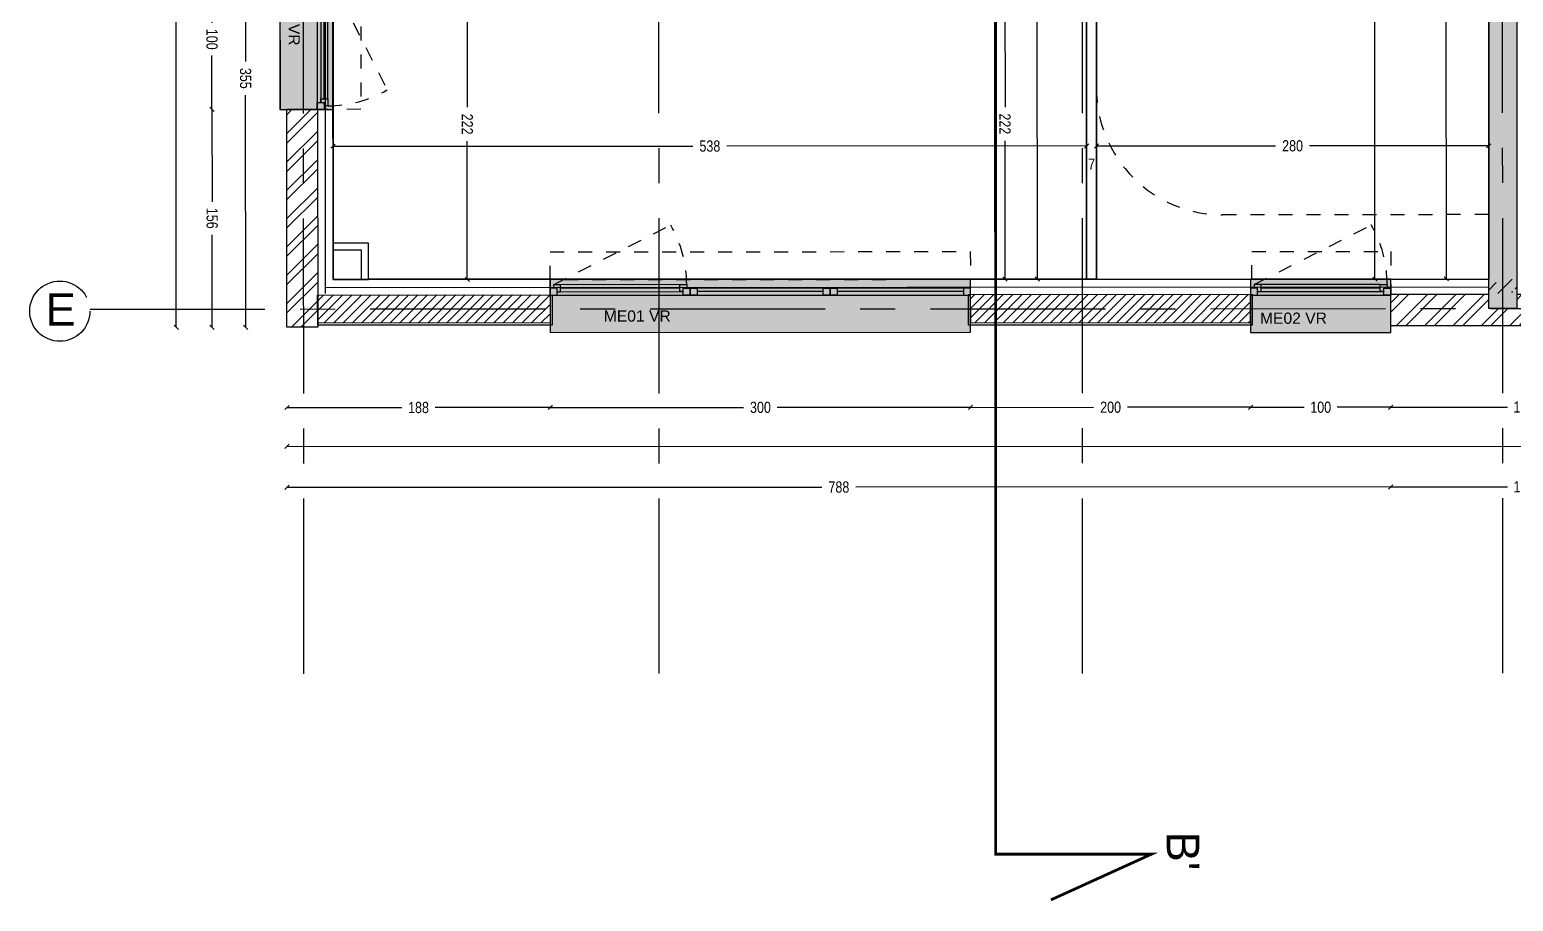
# Model space of a CAD drawing. Header units: millimetres. Extents: x -11.2 to 20.6, y -11.4 to 6.8.
# Drawn here: x -10.51 to 0.08, y -11.4 to -5.18 of the extents above; entities that cross this region are included whole.
import ezdxf

# ---------------------------------------------------------------- set-up
doc = ezdxf.new("R2010")
doc.units = ezdxf.units.MM
for name, pattern in [('0.0.1_Plan masse$0$cartouche PRO tranche 1$0${ Batten }', [0]), ('AXESx2', [4, 2.5, -0.5, 0.5, -0.5]), ('CACHE', [0.375, 0.25, -0.125]), ('INTERROMPU', [0.75, 0.5, -0.25])]:
    doc.linetypes.add(name, pattern=pattern)
doc.layers.get('Defpoints').update_dxf_attribs({"color": 1})
for name, color, linetype in [('01_AH_Coupes', 195, 'AXESx2'), ("02_AH_Files d'axes", 147, 'AXESx2'), ('02_AH_Structure Béton', 10, 'Continuous'), ('02_AH_Structure Béton_H', 11, 'Continuous'), ('02_AH_Structure Maçonnée', 230, 'Continuous'), ('02_AH_Structure Maçonnée_H', 231, 'Continuous'), ('03_AH_Menuiseries Ext', 3, 'Continuous'), ('04_AH_Cloisons', 150, 'Continuous'), ('04_AH_Isolation', 2, 'Continuous'), ('04_AH_Isolation_H', 2, 'Continuous'), ('07_AH_Côtes 50e', 7, 'Continuous'), ('07_AH_Perso-Symboles-...', 8, 'Continuous')]:
    doc.layers.add(name, color=color, linetype=linetype)
doc.layers.add('07_AH_SHAB', color=130, linetype='Continuous', plot=False)
doc.layers.add('10_AH_PANTONE BLANC', color=7, linetype='Continuous', lineweight=0, true_color=0xffffff)
doc.styles.add('ARIAL', font='arial.ttf', dxfattribs={"width": 0.8})
doc.styles.add('Texte 1000', font='arial.ttf', dxfattribs={"height": 1.5})
doc.styles.add('Texte 50', font='arial.ttf', dxfattribs={"height": 0.075})
doc.dimstyles.new('B+B_50', dxfattribs={"dimscale": 0, "dimtxt": 0.08, "dimasz": 0.03, "dimexe": 0.015, "dimexo": 0.03, "dimgap": 0.05, "dimtad": 0, "dimdec": 0, "dimlfac": 100, "dimdsep": 46, "dimtxsty": 'ARIAL', "dimblk": 'OBLIQUE', "dimcen": 0, "dimse1": 1, "dimse2": 1, "dimadec": 0, "dimazin": 0, "dimtp": 5, "dimtm": 2, "dimtfac": 1, "dimtdec": 0, "dimtofl": 0, "dimtmove": 2, "dimatfit": 3, "dimldrblk": 'OBLIQUE', "dimfxl": 1, "dimtolj": 1, "dimarcsym": 0})
pattern_1 = [(45.0186991, (-4278.322744, -90.391835), (0.03363566, 0.1234895056), [0.15875, -0.03175, 0, -0.03175])]
pattern_2 = [(45.018699, (-4278.32274, -90.39183), (-0.1010608476, 0.1009949044), []), (45.018699, (-4278.25539, -90.39181), (-0.1010608476, 0.1009949044), [])]
pattern_3 = [(45.0186991, (-4278.322744, -90.391835), (-0.0336869492, 0.0336649681), [])]

# ---------------------------------------------------------------- blocks, each defined once
blk = doc.blocks.new('_Oblique')
at = {"color": 0, "linetype": 'ByBlock', "lineweight": -2}
blk.add_line((-0.5, -0.5), (0.5, 0.5), dxfattribs=at)
blk = doc.blocks.new('*D343')
at = {"layer": '07_AH_Côtes 50e', "color": 0, "lineweight": -2, "transparency": 16777216}
for p, q in [((-9.213, -4.748), (-9.213, -5.13)), ((-9.213, -5.748), (-9.213, -5.365))]:
    blk.add_line(p, q, dxfattribs=at)
at = {"layer": 'Defpoints', "color": 0, "transparency": 16777216}
for p in [(-8.798, -4.748), (-9.213, -5.748), (-8.798, -5.748)]:
    blk.add_point(p, dxfattribs=at)
at = {"layer": '07_AH_Côtes 50e', "color": 0, "lineweight": -2, "transparency": 16777216, "xscale": 0.03, "yscale": 0.03, "zscale": 0.03}
for p, rotation in [((-9.213, -4.748), 90.01869913888217), ((-9.213, -5.748), 270.0186991388822)]:
    blk.add_blockref('_Oblique', p, dxfattribs=dict(at, rotation=rotation))
at = {"layer": '07_AH_Côtes 50e', "color": 0, "transparency": 16777216, "insert": (-9.213, -5.248), "char_height": 0.08, "attachment_point": 5, "rotation": 270.0187, "style": 'ARIAL'}
blk.add_mtext('\\A1;100', dxfattribs=at)
blk = doc.blocks.new('*D344')
at = {"layer": '07_AH_Côtes 50e', "color": 0, "lineweight": -2, "transparency": 16777216}
for p, q in [((-9.213, -5.748), (-9.212, -6.408)), ((-9.212, -7.304), (-9.212, -6.644))]:
    blk.add_line(p, q, dxfattribs=at)
at = {"layer": 'Defpoints', "color": 0, "transparency": 16777216}
for p in [(-8.798, -5.748), (-9.212, -7.304), (-8.677, -7.304)]:
    blk.add_point(p, dxfattribs=at)
at = {"layer": '07_AH_Côtes 50e', "color": 0, "lineweight": -2, "transparency": 16777216, "xscale": 0.03, "yscale": 0.03, "zscale": 0.03}
for p, rotation in [((-9.213, -5.748), 90.01869913888217), ((-9.212, -7.304), 270.0186991388822)]:
    blk.add_blockref('_Oblique', p, dxfattribs=dict(at, rotation=rotation))
at = {"layer": '07_AH_Côtes 50e', "color": 0, "transparency": 16777216, "insert": (-9.212, -6.526), "char_height": 0.08, "attachment_point": 5, "rotation": 270.0187, "style": 'ARIAL'}
blk.add_mtext('\\A1;156', dxfattribs=at)
blk = doc.blocks.new('*D345')
at = {"layer": '07_AH_Côtes 50e', "color": 0, "lineweight": -2, "transparency": 16777216}
for p, q in [((-9.471, 4.523), (-9.469, -1.248)), ((-9.467, -7.304), (-9.469, -1.533))]:
    blk.add_line(p, q, dxfattribs=at)
at = {"layer": 'Defpoints', "color": 0, "transparency": 16777216}
for p in [(-9.471, 4.523), (-8.681, 4.523), (-8.677, -7.304)]:
    blk.add_point(p, dxfattribs=at)
at = {"layer": '07_AH_Côtes 50e', "color": 0, "lineweight": -2, "transparency": 16777216, "xscale": 0.03, "yscale": 0.03, "zscale": 0.03}
for p, rotation in [((-9.471, 4.523), 90.01869913888217), ((-9.467, -7.304), 270.0186991388822)]:
    blk.add_blockref('_Oblique', p, dxfattribs=dict(at, rotation=rotation))
at = {"layer": '07_AH_Côtes 50e', "color": 0, "transparency": 16777216, "insert": (-9.469, -1.391), "char_height": 0.08, "attachment_point": 5, "rotation": 270.0187, "style": 'ARIAL'}
blk.add_mtext('\\A1;1183', dxfattribs=at)
blk = doc.blocks.new('*D346')
at = {"layer": '07_AH_Côtes 50e', "color": 0, "lineweight": -2, "transparency": 16777216}
for p, q in [((-6.797, -7.877), (-5.418, -7.876)), ((-3.797, -7.876), (-5.177, -7.876))]:
    blk.add_line(p, q, dxfattribs=at)
at = {"layer": 'Defpoints', "color": 0, "transparency": 16777216}
for p in [(-6.798, -7.413), (-3.798, -7.442), (-3.797, -7.876)]:
    blk.add_point(p, dxfattribs=at)
at = {"layer": '07_AH_Côtes 50e', "color": 0, "lineweight": -2, "transparency": 16777216, "xscale": 0.03, "yscale": 0.03, "zscale": 0.03}
for p, rotation in [((-6.797, -7.877), 180.0186991388701), ((-3.797, -7.876), 0.01869913887016166)]:
    blk.add_blockref('_Oblique', p, dxfattribs=dict(at, rotation=rotation))
at = {"layer": '07_AH_Côtes 50e', "color": 0, "transparency": 16777216, "insert": (-5.297, -7.876), "char_height": 0.08, "attachment_point": 5, "rotation": 0.0187, "style": 'ARIAL'}
blk.add_mtext('\\A1;300', dxfattribs=at)
blk = doc.blocks.new('*D347')
at = {"layer": '07_AH_Côtes 50e', "color": 0, "lineweight": -2, "transparency": 16777216}
for p, q in [((-3.797, -7.876), (-2.919, -7.875)), ((-1.797, -7.875), (-2.676, -7.875))]:
    blk.add_line(p, q, dxfattribs=at)
at = {"layer": 'Defpoints', "color": 0, "transparency": 16777216}
for p in [(-3.798, -7.442), (-1.798, -7.44), (-1.797, -7.875)]:
    blk.add_point(p, dxfattribs=at)
at = {"layer": '07_AH_Côtes 50e', "color": 0, "lineweight": -2, "transparency": 16777216, "xscale": 0.03, "yscale": 0.03, "zscale": 0.03}
for p, rotation in [((-3.797, -7.876), 180.0186991388701), ((-1.797, -7.875), 0.01869913887016166)]:
    blk.add_blockref('_Oblique', p, dxfattribs=dict(at, rotation=rotation))
at = {"layer": '07_AH_Côtes 50e', "color": 0, "transparency": 16777216, "insert": (-2.797, -7.875), "char_height": 0.08, "attachment_point": 5, "rotation": 0.0187, "style": 'ARIAL'}
blk.add_mtext('\\A1;200', dxfattribs=at)
blk = doc.blocks.new('*D348')
at = {"layer": '07_AH_Côtes 50e', "color": 0, "lineweight": -2, "transparency": 16777216}
for p, q in [((-1.797, -7.875), (-1.415, -7.875)), ((-0.797, -7.875), (-1.18, -7.875))]:
    blk.add_line(p, q, dxfattribs=at)
at = {"layer": 'Defpoints', "color": 0, "transparency": 16777216}
for p in [(-1.798, -7.44), (-0.798, -7.44), (-0.797, -7.875)]:
    blk.add_point(p, dxfattribs=at)
at = {"layer": '07_AH_Côtes 50e', "color": 0, "lineweight": -2, "transparency": 16777216, "xscale": 0.03, "yscale": 0.03, "zscale": 0.03}
for p, rotation in [((-1.797, -7.875), 180.0186991388701), ((-0.797, -7.875), 0.01869913887016166)]:
    blk.add_blockref('_Oblique', p, dxfattribs=dict(at, rotation=rotation))
at = {"layer": '07_AH_Côtes 50e', "color": 0, "transparency": 16777216, "insert": (-1.297, -7.875), "char_height": 0.08, "attachment_point": 5, "rotation": 0.0187, "style": 'ARIAL'}
blk.add_mtext('\\A1;100', dxfattribs=at)
blk = doc.blocks.new('*D349')
at = {"layer": '07_AH_Côtes 50e', "color": 0, "lineweight": -2, "transparency": 16777216}
for p, q in [((-0.797, -7.875), (0.036, -7.874)), ((1.104, -7.874), (0.271, -7.874))]:
    blk.add_line(p, q, dxfattribs=at)
at = {"layer": 'Defpoints', "color": 0, "transparency": 16777216}
for p in [(1.1, 4.646), (-0.798, -7.44), (1.104, -7.874)]:
    blk.add_point(p, dxfattribs=at)
at = {"layer": '07_AH_Côtes 50e', "color": 0, "lineweight": -2, "transparency": 16777216, "xscale": 0.03, "yscale": 0.03, "zscale": 0.03}
for p, rotation in [((-0.797, -7.875), 180.0186991388701), ((1.104, -7.874), 0.01869913887016166)]:
    blk.add_blockref('_Oblique', p, dxfattribs=dict(at, rotation=rotation))
at = {"layer": '07_AH_Côtes 50e', "color": 0, "transparency": 16777216, "insert": (0.153, -7.874), "char_height": 0.08, "attachment_point": 5, "rotation": 0.0187, "style": 'ARIAL'}
blk.add_mtext('\\A1;190', dxfattribs=at)
blk = doc.blocks.new('*D379')
at = {"layer": '07_AH_Côtes 50e', "color": 0, "lineweight": -2, "transparency": 16777216}
for p, q in [((-8.677, -8.154), (5.07, -8.15)), ((19.11, -8.145), (5.363, -8.149))]:
    blk.add_line(p, q, dxfattribs=at)
at = {"layer": 'Defpoints', "color": 0, "transparency": 16777216}
for p in [(-8.677, -7.304), (19.11, -7.285), (-8.677, -8.154)]:
    blk.add_point(p, dxfattribs=at)
at = {"layer": '07_AH_Côtes 50e', "color": 0, "lineweight": -2, "transparency": 16777216, "xscale": 0.03, "yscale": 0.03, "zscale": 0.03}
for p, rotation in [((-8.677, -8.154), 180.0186991388701), ((19.11, -8.145), 0.01869913887019514)]:
    blk.add_blockref('_Oblique', p, dxfattribs=dict(at, rotation=rotation))
at = {"layer": '07_AH_Côtes 50e', "color": 0, "transparency": 16777216, "insert": (5.216, -8.15), "char_height": 0.08, "attachment_point": 5, "rotation": 0.0187, "style": 'ARIAL'}
blk.add_mtext('\\A1;2779', dxfattribs=at)
blk = doc.blocks.new('*D496')
at = {"layer": '07_AH_Côtes 50e', "color": 0, "lineweight": -2, "transparency": 16777216}
for p, q in [((-0.912, -0.485), (-0.911, -3.602)), ((-0.91, -6.961), (-0.911, -3.844))]:
    blk.add_line(p, q, dxfattribs=at)
at = {"layer": 'Defpoints', "color": 0, "transparency": 16777216}
for p in [(8.602, -0.482), (-0.91, -6.961), (-0.098, -6.961)]:
    blk.add_point(p, dxfattribs=at)
at = {"layer": '07_AH_Côtes 50e', "color": 0, "lineweight": -2, "transparency": 16777216, "xscale": 0.03, "yscale": 0.03, "zscale": 0.03}
for p, rotation in [((-0.912, -0.485), 90.01869913888217), ((-0.91, -6.961), 270.0186991388822)]:
    blk.add_blockref('_Oblique', p, dxfattribs=dict(at, rotation=rotation))
at = {"layer": '07_AH_Côtes 50e', "color": 0, "transparency": 16777216, "insert": (-0.911, -3.723), "char_height": 0.08, "attachment_point": 5, "rotation": 270.0187, "style": 'ARIAL'}
blk.add_mtext('\\A1;648', dxfattribs=at)
blk = doc.blocks.new('ME02C')
at = {"layer": '10_AH_PANTONE BLANC'}
h = blk.add_hatch(color=256, dxfattribs=at)
h.dxf.hatch_style = 1
h.paths.add_polyline_path([(4290.408, 77.43), (4289.408, 77.43), (4289.408, 77.809), (4290.408, 77.809)])
at = {"ltscale": 0.1}
for p, q in [((4290.333, 77.771), (4289.483, 77.771)), ((4290.333, 77.746), (4289.483, 77.746)), ((4290.37, 77.746), (4290.358, 77.746)), ((4290.408, 77.771), (4290.408, 77.746)), ((4290.408, 77.746), (4290.408, 77.746))]:
    blk.add_line(p, q, dxfattribs=at)
at = {"color": 251}
blk.add_line((4289.458, 77.696), (4290.408, 77.696), dxfattribs=at)
at = {"color": 251, "linetype": 'CACHE', "ltscale": 0.3, "flags": 128}
blk.add_lwpolyline([(4289.433, 77.771), (4290.269, 78.196)], dxfattribs=at)
at = {"color": 251, "linetype": 'CACHE', "ltscale": 0.3}
blk.add_lwpolyline([(4290.408, 77.809), (4289.416, 77.809), (4289.416, 78.007), (4290.408, 78.007)], close=True, dxfattribs=at)
at = {"ltscale": 0.1}
for points in [[(4290.408, 77.809), (4289.408, 77.809), (4289.408, 77.43), (4290.408, 77.43)], [(4289.458, 77.746), (4289.408, 77.746), (4289.408, 77.696), (4289.458, 77.696)], [(4289.458, 77.696), (4289.458, 77.746), (4289.408, 77.746), (4289.408, 77.696)], [(4290.358, 77.696), (4290.358, 77.746), (4290.408, 77.746), (4290.408, 77.696)]]:
    blk.add_lwpolyline(points, close=True, dxfattribs=at)
blk.add_lwpolyline([(4289.408, 77.43), (4290.408, 77.429), (4290.408, 77.809), (4289.408, 77.809)], close=True)
for points in [[(4289.458, 77.721), (4289.483, 77.721), (4289.483, 77.771), (4289.433, 77.771), (4289.433, 77.746)], [(4290.358, 77.721), (4290.333, 77.721), (4290.333, 77.771), (4290.383, 77.771), (4290.383, 77.746)], [(4290.37, 77.746), (4290.358, 77.746)], [(4289.458, 77.721), (4290.358, 77.721)]]:
    blk.add_lwpolyline(points, dxfattribs=at)
at = {"color": 251, "linetype": 'CACHE', "ltscale": 0.3}
blk.add_arc((4289.533, 77.771), 0.85, 360, 30, dxfattribs=at)
at = {"insert": (4289.475, 77.571), "char_height": 0.08, "attachment_point": 1, "style": 'Texte 1000'}
blk.add_mtext_dynamic_manual_height_columns('ME02 VR', width=1.45949, gutter_width=7.5, heights=[0], dxfattribs=at)
blk = doc.blocks.new('ME01G')
at = {"layer": '10_AH_PANTONE BLANC'}
h = blk.add_hatch(color=256, dxfattribs=at)
h.dxf.hatch_style = 1
h.paths.add_polyline_path([(4271.552, 76.998), (4274.552, 76.998), (4274.552, 77.374), (4271.552, 77.374)])
for p, q in [((4271.552, 77.256), (4271.552, 77.374)), ((4271.552, 77.256), (4271.552, 77.374)), ((4272.527, 77.339), (4271.627, 77.339)), ((4274.552, 77.256), (4274.552, 77.374)), ((4271.602, 77.264), (4273.302, 77.264))]:
    blk.add_line(p, q)
at = {"ltscale": 0.1}
for p, q in [((4272.477, 77.314), (4271.627, 77.314)), ((4272.515, 77.314), (4272.502, 77.314)), ((4272.552, 77.314), (4272.552, 77.314))]:
    blk.add_line(p, q, dxfattribs=at)
at = {"color": 251, "linetype": 'CACHE', "ltscale": 0.3, "flags": 128}
blk.add_lwpolyline([(4271.577, 77.339), (4272.413, 77.764)], dxfattribs=at)
at = {"color": 251, "linetype": 'CACHE', "ltscale": 0.3}
blk.add_lwpolyline([(4274.552, 77.374), (4271.552, 77.374), (4271.552, 77.574), (4274.552, 77.574)], close=True, dxfattribs=at)
at = {"ltscale": 0.1}
blk.add_lwpolyline([(4274.552, 77.374), (4271.552, 77.374), (4271.552, 76.998), (4274.552, 76.998)], close=True, dxfattribs=at)
for points in [[(4271.602, 77.289), (4271.627, 77.289), (4271.627, 77.339), (4271.577, 77.339), (4271.577, 77.314)], [(4272.502, 77.289), (4272.477, 77.289), (4272.477, 77.339), (4272.527, 77.339), (4272.527, 77.314)], [(4271.602, 77.289), (4272.502, 77.289)], [(4272.477, 77.314), (4272.47, 77.314)]]:
    blk.add_lwpolyline(points, dxfattribs=at)
for points in [[(4271.602, 77.314), (4271.552, 77.314), (4271.552, 77.264), (4271.602, 77.264)], [(4271.602, 77.264), (4271.602, 77.314), (4271.552, 77.314), (4271.552, 77.264)], [(4272.502, 77.264), (4272.502, 77.314), (4272.552, 77.314), (4272.552, 77.264)], [(4272.552, 77.264), (4272.552, 77.314), (4272.602, 77.314), (4272.602, 77.264)], [(4273.502, 77.264), (4273.502, 77.314), (4273.552, 77.314), (4273.552, 77.264)], [(4273.552, 77.264), (4273.552, 77.314), (4273.602, 77.314), (4273.602, 77.264)], [(4274.552, 77.314), (4274.502, 77.314), (4274.502, 77.264), (4274.552, 77.264)]]:
    blk.add_lwpolyline(points, close=True)
for points in [[(4274.502, 77.314), (4272.602, 77.314)], [(4273.502, 77.289), (4272.602, 77.289)], [(4272.602, 77.264), (4274.502, 77.264)], [(4274.502, 77.289), (4273.602, 77.289)]]:
    blk.add_lwpolyline(points)
at = {"color": 251, "linetype": 'CACHE', "ltscale": 0.3}
blk.add_arc((4271.677, 77.339), 0.85, 359.9999, 29.9999, dxfattribs=at)
at = {"layer": '10_AH_PANTONE BLANC'}
blk.add_lwpolyline([(4271.552, 76.998), (4274.552, 76.998), (4274.552, 77.374), (4271.552, 77.374)], close=True, dxfattribs=at)
at = {"insert": (4272.413, 77.155), "char_height": 0.08, "attachment_point": 3, "style": 'Texte 1000'}
blk.add_mtext_dynamic_manual_height_columns('ME01 VR', width=0.589, gutter_width=7.5, heights=[0], dxfattribs=at)
blk = doc.blocks.new('*D414')
at = {"layer": '07_AH_Côtes 50e', "color": 0, "lineweight": -2, "transparency": 16777216}
for p, q in [((-8.973, -3.75), (-8.973, -5.406)), ((-8.972, -7.304), (-8.973, -5.648))]:
    blk.add_line(p, q, dxfattribs=at)
at = {"layer": 'Defpoints', "color": 0, "transparency": 16777216}
for p in [(-8.973, -3.75), (-8.799, -3.75), (-8.677, -7.304)]:
    blk.add_point(p, dxfattribs=at)
at = {"layer": '07_AH_Côtes 50e', "color": 0, "lineweight": -2, "transparency": 16777216, "xscale": 0.03, "yscale": 0.03, "zscale": 0.03}
for p, rotation in [((-8.973, -3.75), 90.01869913888217), ((-8.972, -7.304), 270.0186991388822)]:
    blk.add_blockref('_Oblique', p, dxfattribs=dict(at, rotation=rotation))
at = {"layer": '07_AH_Côtes 50e', "color": 0, "transparency": 16777216, "insert": (-8.973, -5.527), "char_height": 0.08, "attachment_point": 5, "rotation": 270.0187, "style": 'ARIAL'}
blk.add_mtext('\\A1;355', dxfattribs=at)
blk = doc.blocks.new('*D419')
at = {"layer": '07_AH_Côtes 50e', "color": 0, "lineweight": -2, "transparency": 16777216}
for p, q in [((-8.677, -7.877), (-7.856, -7.877)), ((-6.798, -7.877), (-7.62, -7.877))]:
    blk.add_line(p, q, dxfattribs=at)
at = {"layer": 'Defpoints', "color": 0, "transparency": 16777216}
for p in [(-8.677, -7.304), (-6.798, -7.444), (-8.677, -7.877)]:
    blk.add_point(p, dxfattribs=at)
at = {"layer": '07_AH_Côtes 50e', "color": 0, "lineweight": -2, "transparency": 16777216, "xscale": 0.03, "yscale": 0.03, "zscale": 0.03}
for p, rotation in [((-8.677, -7.877), 180.0186991388701), ((-6.798, -7.877), 0.01869913887019514)]:
    blk.add_blockref('_Oblique', p, dxfattribs=dict(at, rotation=rotation))
at = {"layer": '07_AH_Côtes 50e', "color": 0, "transparency": 16777216, "insert": (-7.738, -7.877), "char_height": 0.08, "attachment_point": 5, "rotation": 0.0187, "style": 'ARIAL'}
blk.add_mtext('\\A1;188', dxfattribs=at)
blk = doc.blocks.new('*D420')
at = {"layer": '07_AH_Côtes 50e', "color": 0, "lineweight": -2, "transparency": 16777216}
for p, q in [((-8.677, -8.446), (-4.858, -8.445)), ((-0.797, -8.444), (-4.617, -8.445))]:
    blk.add_line(p, q, dxfattribs=at)
at = {"layer": 'Defpoints', "color": 0, "transparency": 16777216}
for p in [(-8.677, -7.304), (-0.798, -7.441), (-0.797, -8.444)]:
    blk.add_point(p, dxfattribs=at)
at = {"layer": '07_AH_Côtes 50e', "color": 0, "lineweight": -2, "transparency": 16777216, "xscale": 0.03, "yscale": 0.03, "zscale": 0.03}
for p, rotation in [((-8.677, -8.446), 180.0186991388701), ((-0.797, -8.444), 0.01869913887016166)]:
    blk.add_blockref('_Oblique', p, dxfattribs=dict(at, rotation=rotation))
at = {"layer": '07_AH_Côtes 50e', "color": 0, "transparency": 16777216, "insert": (-4.737, -8.445), "char_height": 0.08, "attachment_point": 5, "rotation": 0.0187, "style": 'ARIAL'}
blk.add_mtext('\\A1;788', dxfattribs=at)
blk = doc.blocks.new('*D421')
at = {"layer": '07_AH_Côtes 50e', "color": 0, "lineweight": -2, "transparency": 16777216}
for p, q in [((-0.797, -8.444), (0.036, -8.444)), ((1.104, -8.443), (0.271, -8.443))]:
    blk.add_line(p, q, dxfattribs=at)
at = {"layer": 'Defpoints', "color": 0, "transparency": 16777216}
for p in [(-0.798, -7.441), (1.104, -7.441), (1.104, -8.443)]:
    blk.add_point(p, dxfattribs=at)
at = {"layer": '07_AH_Côtes 50e', "color": 0, "lineweight": -2, "transparency": 16777216, "xscale": 0.03, "yscale": 0.03, "zscale": 0.03}
for p, rotation in [((-0.797, -8.444), 180.0186991388701), ((1.104, -8.443), 0.01869913887016166)]:
    blk.add_blockref('_Oblique', p, dxfattribs=dict(at, rotation=rotation))
at = {"layer": '07_AH_Côtes 50e', "color": 0, "transparency": 16777216, "insert": (0.153, -8.443), "char_height": 0.08, "attachment_point": 5, "rotation": 0.0187, "style": 'ARIAL'}
blk.add_mtext('\\A1;190', dxfattribs=at)
blk = doc.blocks.new('*D444')
at = {"layer": '07_AH_Côtes 50e', "color": 0, "lineweight": -2, "transparency": 16777216}
for p, q in [((-2.898, -6.01), (-1.619, -6.009)), ((-0.098, -6.009), (-1.377, -6.009))]:
    blk.add_line(p, q, dxfattribs=at)
at = {"layer": 'Defpoints', "color": 0, "transparency": 16777216}
for p in [(-2.898, -6.01), (-2.898, -6.176), (-0.098, -6.175)]:
    blk.add_point(p, dxfattribs=at)
at = {"layer": '07_AH_Côtes 50e', "color": 0, "lineweight": -2, "transparency": 16777216, "xscale": 0.03, "yscale": 0.03, "zscale": 0.03}
for p, rotation in [((-2.898, -6.01), 180.0186991388701), ((-0.098, -6.009), 0.01869913887019514)]:
    blk.add_blockref('_Oblique', p, dxfattribs=dict(at, rotation=rotation))
at = {"layer": '07_AH_Côtes 50e', "color": 0, "transparency": 16777216, "insert": (-1.498, -6.009), "char_height": 0.08, "attachment_point": 5, "rotation": 0.0187, "style": 'ARIAL'}
blk.add_mtext('\\A1;280', dxfattribs=at)
blk = doc.blocks.new('*D445')
at = {"layer": 'Defpoints', "color": 0, "transparency": 16777216}
for p in [(-2.968, -5.852), (-2.968, -6.01), (-2.898, -6.176)]:
    blk.add_point(p, dxfattribs=at)
at = {"layer": '07_AH_Côtes 50e', "color": 0, "transparency": 16777216, "insert": (-2.933, -6.14), "char_height": 0.08, "attachment_point": 5, "rotation": 0.0187, "style": 'ARIAL'}
blk.add_mtext('\\A1;7', dxfattribs=at)
blk = doc.blocks.new('*D359')
at = {"layer": '07_AH_Côtes 50e', "color": 0, "lineweight": -2, "transparency": 16777216}
for p, q in [((-8.348, -6.011), (-5.779, -6.011)), ((-2.968, -6.01), (-5.537, -6.011))]:
    blk.add_line(p, q, dxfattribs=at)
at = {"layer": 'Defpoints', "color": 0, "transparency": 16777216}
for p in [(-8.348, -5.746), (-2.968, -5.852), (-8.348, -6.011)]:
    blk.add_point(p, dxfattribs=at)
at = {"layer": '07_AH_Côtes 50e', "color": 0, "lineweight": -2, "transparency": 16777216, "xscale": 0.03, "yscale": 0.03, "zscale": 0.03}
for p, rotation in [((-8.348, -6.011), 180.0186991388701), ((-2.968, -6.01), 0.01869913887019514)]:
    blk.add_blockref('_Oblique', p, dxfattribs=dict(at, rotation=rotation))
at = {"layer": '07_AH_Côtes 50e', "color": 0, "transparency": 16777216, "insert": (-5.658, -6.011), "char_height": 0.08, "attachment_point": 5, "rotation": 0.0187, "style": 'ARIAL'}
blk.add_mtext('\\A1;538', dxfattribs=at)
blk = doc.blocks.new('*D362')
at = {"layer": '07_AH_Côtes 50e', "color": 0, "lineweight": -2, "transparency": 16777216}
for p, q in [((-0.402, -2.155), (-0.401, -4.434)), ((-0.4, -6.958), (-0.401, -4.678))]:
    blk.add_line(p, q, dxfattribs=at)
at = {"layer": 'Defpoints', "color": 0, "transparency": 16777216}
for p in [(-0.402, -2.155), (-0.798, -6.958), (-0.4, -6.958)]:
    blk.add_point(p, dxfattribs=at)
at = {"layer": '07_AH_Côtes 50e', "color": 0, "lineweight": -2, "transparency": 16777216, "xscale": 0.03, "yscale": 0.03, "zscale": 0.03}
for p, rotation in [((-0.402, -2.155), 90.01869913888217), ((-0.4, -6.958), 270.0186991388822)]:
    blk.add_blockref('_Oblique', p, dxfattribs=dict(at, rotation=rotation))
at = {"layer": '07_AH_Côtes 50e', "color": 0, "transparency": 16777216, "insert": (-0.401, -4.556), "char_height": 0.08, "attachment_point": 5, "rotation": 270.0187, "style": 'ARIAL'}
blk.add_mtext('\\A1;480', dxfattribs=at)
blk = doc.blocks.new('*D368')
at = {"layer": '07_AH_Côtes 50e', "color": 0, "lineweight": -2, "transparency": 16777216}
for p, q in [((-7.391, -4.746), (-7.39, -5.734)), ((-7.39, -6.963), (-7.39, -5.975))]:
    blk.add_line(p, q, dxfattribs=at)
at = {"layer": 'Defpoints', "color": 0, "transparency": 16777216}
for p in [(-7.17, -4.746), (-8.095, -6.964), (-7.39, -6.963)]:
    blk.add_point(p, dxfattribs=at)
at = {"layer": '07_AH_Côtes 50e', "color": 0, "lineweight": -2, "transparency": 16777216, "xscale": 0.03, "yscale": 0.03, "zscale": 0.03}
for p, rotation in [((-7.391, -4.746), 90.01869913888217), ((-7.39, -6.963), 270.0186991388822)]:
    blk.add_blockref('_Oblique', p, dxfattribs=dict(at, rotation=rotation))
at = {"layer": '07_AH_Côtes 50e', "color": 0, "transparency": 16777216, "insert": (-7.39, -5.854), "char_height": 0.08, "attachment_point": 5, "rotation": 270.0187, "style": 'ARIAL'}
blk.add_mtext('\\A1;222', dxfattribs=at)
blk = doc.blocks.new('*D369')
at = {"layer": '07_AH_Côtes 50e', "color": 0, "lineweight": -2, "transparency": 16777216}
for p, q in [((-3.322, -0.887), (-3.321, -3.803)), ((-3.32, -6.96), (-3.321, -4.045))]:
    blk.add_line(p, q, dxfattribs=at)
at = {"layer": 'Defpoints', "color": 0, "transparency": 16777216}
for p in [(-3.322, -0.887), (-2.97, -0.887), (-2.968, -6.96)]:
    blk.add_point(p, dxfattribs=at)
at = {"layer": '07_AH_Côtes 50e', "color": 0, "lineweight": -2, "transparency": 16777216, "xscale": 0.03, "yscale": 0.03, "zscale": 0.03}
for p, rotation in [((-3.322, -0.887), 90.01869913888217), ((-3.32, -6.96), 270.0186991388822)]:
    blk.add_blockref('_Oblique', p, dxfattribs=dict(at, rotation=rotation))
at = {"layer": '07_AH_Côtes 50e', "color": 0, "transparency": 16777216, "insert": (-3.321, -3.924), "char_height": 0.08, "attachment_point": 5, "rotation": 270.0187, "style": 'ARIAL'}
blk.add_mtext('\\A1;607', dxfattribs=at)
blk = doc.blocks.new('*D464')
at = {"layer": '07_AH_Côtes 50e', "color": 0, "lineweight": -2, "transparency": 16777216}
for p, q in [((-3.552, -4.744), (-3.551, -5.732)), ((-3.551, -6.96), (-3.551, -5.973))]:
    blk.add_line(p, q, dxfattribs=at)
at = {"layer": 'Defpoints', "color": 0, "transparency": 16777216}
for p in [(-3.552, -4.744), (-2.968, -4.744), (-2.968, -6.96)]:
    blk.add_point(p, dxfattribs=at)
at = {"layer": '07_AH_Côtes 50e', "color": 0, "lineweight": -2, "transparency": 16777216, "xscale": 0.03, "yscale": 0.03, "zscale": 0.03}
for p, rotation in [((-3.552, -4.744), 90.01869913888217), ((-3.551, -6.96), 270.0186991388822)]:
    blk.add_blockref('_Oblique', p, dxfattribs=dict(at, rotation=rotation))
at = {"layer": '07_AH_Côtes 50e', "color": 0, "transparency": 16777216, "insert": (-3.551, -5.852), "char_height": 0.08, "attachment_point": 5, "rotation": 270.0187, "style": 'ARIAL'}
blk.add_mtext('\\A1;222', dxfattribs=at)

msp = doc.modelspace()

# ---------------------------------------------------------------- hatches: boundary and pattern name
at = {"layer": '02_AH_Structure Béton_H'}
h = msp.add_hatch(dxfattribs=at)
h.set_pattern_fill('ANSI36', color=256, scale=0.02, angle=0.0187)
h.set_pattern_definition(pattern_1)
edge = h.paths.add_edge_path()
edge.add_line((0.1, -0.5), (0.102, -7.171))
edge.add_line((0.102, -7.171), (-0.098, -7.171))
edge.add_line((-0.098, -7.171), (-0.101, 4.406))
edge.add_line((-0.101, 4.406), (0.099, 4.406))
edge.add_line((0.099, 4.406), (0.1, -0.3))
h = msp.add_hatch(dxfattribs=at)
h.set_pattern_fill('ANSI36', color=256, scale=0.02, angle=0.0187)
h.set_pattern_definition(pattern_1)
h.paths.add_polyline_path([(0.102, -6.961), (-0.098, -6.961), (-0.098, -7.071), (0.102, -7.071)])
at = {"layer": '02_AH_Structure Maçonnée_H'}
h = msp.add_hatch(dxfattribs=at)
h.set_pattern_fill('ANSI32', color=256, scale=0.015, angle=0.0187)
h.set_pattern_definition(pattern_2)
h.paths.add_polyline_path([(-8.457, -7.304), (-8.677, -7.304), (-8.678, -5.748), (-8.458, -5.748)])
h = msp.add_hatch(dxfattribs=at)
h.set_pattern_fill('ANSI31', color=256, scale=0.015, angle=0.0187)
h.set_pattern_definition(pattern_3)
h.paths.add_polyline_path([(-6.798, -7.273), (-8.457, -7.274), (-8.458, -7.074), (-6.799, -7.073)])
h = msp.add_hatch(dxfattribs=at)
h.set_pattern_fill('ANSI31', color=256, scale=0.015, angle=0.0187)
h.set_pattern_definition(pattern_3)
h.paths.add_polyline_path([(-1.798, -7.071), (-3.799, -7.072), (-3.798, -7.272), (-1.798, -7.271)])
h = msp.add_hatch(dxfattribs=at)
h.set_pattern_fill('ANSI32', color=256, scale=0.015, angle=0.0187)
h.set_pattern_definition(pattern_2)
h.paths.add_polyline_path([(0.102, -7.171), (-0.098, -7.171), (-0.098, -7.071), (-0.798, -7.071), (-0.798, -7.291), (1.104, -7.291), (1.104, -7.071), (0.102, -7.071)])

# ---------------------------------------------------------------- linework, layer by layer
at = {"layer": '01_AH_Coupes', "const_width": 0.02}
msp.add_lwpolyline([(-1.981, 6.376), (-1.264, 6.05), (-1.905, 6.05), (-1.903, 1.934), (-3.621, 1.933), (-3.617, -11.065), (-2.506, -11.065), (-3.223, -11.391)], dxfattribs=at)
at = {"layer": "02_AH_Files d'axes", "ltscale": 0.5}
for p, q in [((-8.557, -9.777), (-8.562, 6.327)), ((-6.02, -9.776), (-6.025, 6.328)), ((-2.997, -9.775), (-3.002, 6.329)), ((0.003, -9.774), (-0.002, 6.33)), ((-10.084, -7.174), (20.182, -7.164))]:
    msp.add_line(p, q, dxfattribs=at)
msp.add_circle((-10.299, -7.189), 0.215, dxfattribs=at)
at = {"layer": '02_AH_Structure Béton'}
msp.add_lwpolyline([(0.1, -0.5), (0.102, -7.171), (-0.098, -7.171), (-0.101, 4.406), (0.099, 4.406), (0.1, -0.3)], dxfattribs=at)
at = {"layer": '02_AH_Structure Maçonnée'}
for points in [[(-8.457, -7.304), (-8.677, -7.304), (-8.678, -5.748), (-8.458, -5.748)], [(-6.798, -7.273), (-8.457, -7.274), (-8.458, -7.074), (-6.799, -7.073)], [(-6.783, -7.288), (-8.457, -7.289), (-8.458, -7.074), (-6.784, -7.073)], [(-1.783, -7.071), (-3.814, -7.072), (-3.813, -7.287), (-1.783, -7.286)], [(-1.798, -7.071), (-3.799, -7.072), (-3.798, -7.272), (-1.798, -7.271)]]:
    msp.add_lwpolyline(points, close=True, dxfattribs=at)
msp.add_lwpolyline([(-0.098, -7.071), (-0.798, -7.071), (-0.798, -7.291), (1.104, -7.291), (1.104, -7.071), (0.102, -7.071)], dxfattribs=at)
at = {"layer": '04_AH_Cloisons'}
msp.add_lwpolyline([(-2.969, -4.544), (-2.97, -0.887), (-3.003, -0.887), (-3.003, -0.837), (-2.9, -0.837), (-2.898, -6.96), (-2.968, -6.96), (-2.968, -4.744)], dxfattribs=at)
for points in [[(-8.348, -6.964), (-8.095, -6.964), (-8.095, -6.704), (-8.348, -6.704)], [(-8.348, -6.962), (-8.145, -6.962), (-8.145, -6.754), (-8.348, -6.754)]]:
    msp.add_lwpolyline(points, close=True, dxfattribs=at)
at = {"layer": '04_AH_Isolation'}
for p, q in [((-8.348, -6.964), (-8.351, 4.193)), ((-0.098, -6.961), (-8.348, -6.964))]:
    msp.add_line(p, q, dxfattribs=at)
msp.add_lwpolyline([(-8.348, -4.718), (-8.348, -6.964), (-0.098, -6.961)], dxfattribs=at)
at = {"layer": '04_AH_Isolation_H', "linetype": '0.0.1_Plan masse$0$cartouche PRO tranche 1$0${ Batten }', "ltscale": 0.3}
for p, q in [((-8.403, -7.062), (-8.403, -4.748)), ((-8.403, -7.019), (-0.098, -7.016))]:
    msp.add_line(p, q, dxfattribs=at)
at = {"layer": '07_AH_Perso-Symboles-...', "linetype": 'INTERROMPU', "ltscale": 0.2}
msp.add_lwpolyline([(-0.098, -6.5), (-1.998, -6.501)], dxfattribs=at)
msp.add_arc((-1.998, -5.601), 0.9, 180.0187, 270.0187, dxfattribs=at)
at = {"layer": '07_AH_SHAB'}
for points in [[(-8.348, -6.704), (-8.348, -4.548), (-8.348, -6.704), (-8.349, -2.407), (-7.658, -2.406), (-7.659, -1.716), (-4.232, -1.715), (-4.233, -0.887), (-2.97, -0.887), (-2.969, -4.544), (-3.112, -4.546), (-3.111, -4.744), (-2.968, -4.744), (-2.968, -6.96), (-8.095, -6.96), (-8.095, -6.704)], [(-2.898, -6.962), (-2.9, -0.888), (-2, -0.888), (-1.999, -2.155), (-0.999, -2.155), (-0.999, -2.155), (-0.099, -2.154), (-0.098, -6.961)]]:
    msp.add_lwpolyline(points, close=True, dxfattribs=at)

# ---------------------------------------------------------------- block references
at = {"layer": '03_AH_Menuiseries Ext'}
for name, p, rotation in [('ME02C', (-87.557, 4284.634), 270.0186991388742), ('ME01G', (-4278.325, -85.733), 0.01869913887425992), ('ME02C', (-4291.18, -86.17), 0.01869913887425992)]:
    msp.add_blockref(name, p, dxfattribs=dict(at, rotation=rotation))

# ---------------------------------------------------------------- texts
at = {"layer": '01_AH_Coupes', "insert": (-2.164, -11.181), "char_height": 0.2321, "width": 2.49611, "attachment_point": 3, "rotation": 270.0187, "style": 'Texte 50'}
msp.add_mtext("B'", dxfattribs=at)
at = {"layer": "02_AH_Files d'axes", "ltscale": 0.5, "insert": (-10.185, -7.061), "char_height": 0.232, "width": 2.49611, "attachment_point": 3, "rotation": 0.0187, "style": 'Texte 50'}
msp.add_mtext('E', dxfattribs=at)

# ---------------------------------------------------------------- dimensions: what is measured, and where the dimension line sits
at = {"layer": '07_AH_Côtes 50e'}
for base, p1, p2, angle, picture, middle in [((1.104, -7.874), (-0.798, -7.44), (1.1, 4.646), 0.0187, '*D349', (0.153, -7.874)), ((-9.471, 4.523), (-8.677, -7.304), (-8.681, 4.523), 90.0187, '*D345', (-9.469, -1.391)), ((-0.91, -6.961), (8.602, -0.482), (-0.098, -6.961), 90.0187, '*D496', (-0.911, -3.723)), ((-3.322, -0.887), (-2.968, -6.96), (-2.97, -0.887), 90.0187, '*D369', (-3.321, -3.924)), ((-0.4, -6.958), (-0.402, -2.155), (-0.798, -6.958), 90.0187, '*D362', (-0.401, -4.556)), ((-8.973, -3.75), (-8.677, -7.304), (-8.799, -3.75), 90.0187, '*D414', (-8.973, -5.527)), ((-9.213, -5.748), (-8.798, -4.748), (-8.798, -5.748), 90.0187, '*D343', (-9.213, -5.248)), ((-7.39, -6.963), (-7.17, -4.746), (-8.095, -6.964), 90.0187, '*D368', (-7.39, -5.854)), ((-3.552, -4.744), (-2.968, -6.96), (-2.968, -4.744), 90.0187, '*D464', (-3.551, -5.852)), ((-9.212, -7.304), (-8.798, -5.748), (-8.677, -7.304), 90.0187, '*D344', (-9.212, -6.526)), ((-8.348, -6.011), (-2.968, -5.852), (-8.348, -5.746), 0.0187, '*D359', (-5.658, -6.011)), ((-2.968, -6.01), (-2.898, -6.176), (-2.968, -5.852), 0.0187, '*D445', (-2.933, -6.14)), ((-2.898, -6.01), (-0.098, -6.175), (-2.898, -6.176), 0.0187, '*D444', (-1.498, -6.009)), ((-8.677, -8.154), (19.11, -7.285), (-8.677, -7.304), 0.0187, '*D379', (5.216, -8.15)), ((-8.677, -7.877), (-6.798, -7.444), (-8.677, -7.304), 0.0187, '*D419', (-7.738, -7.877)), ((-0.797, -8.444), (-8.677, -7.304), (-0.798, -7.441), 0.0187, '*D420', (-4.737, -8.445)), ((-3.797, -7.876), (-6.798, -7.413), (-3.798, -7.442), 0.0187, '*D346', (-5.297, -7.876)), ((-1.797, -7.875), (-3.798, -7.442), (-1.798, -7.44), 0.0187, '*D347', (-2.797, -7.875)), ((-0.797, -7.875), (-1.798, -7.44), (-0.798, -7.44), 0.0187, '*D348', (-1.297, -7.875)), ((1.104, -8.443), (-0.798, -7.441), (1.104, -7.441), 0.0187, '*D421', (0.153, -8.443))]:
    dim = msp.add_linear_dim(base=base, p1=p1, p2=p2, angle=angle, dimstyle='B+B_50', override={"dimscale": 1}, dxfattribs=at)
    dim.commit()
    dim.dimension.update_dxf_attribs({"geometry": picture, "text_midpoint": middle})

doc.saveas('drawing.dxf')
